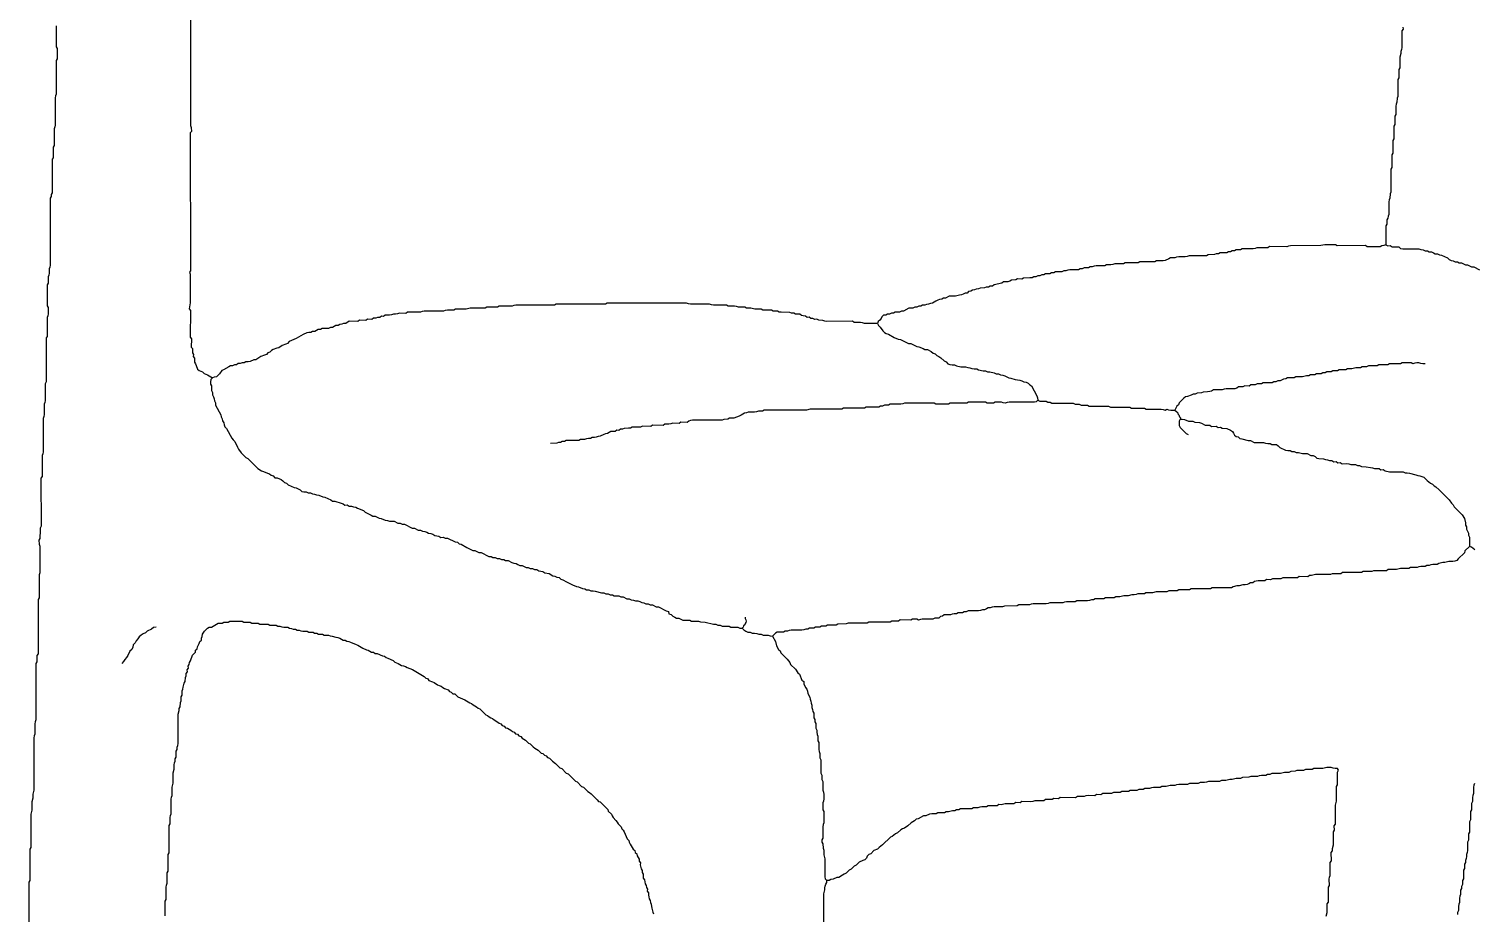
# Model space of a CAD drawing. Header units: metres. Extents: x 428 to 1567, y 158 to 1776.
# Drawn here: x 441 to 1158, y 900 to 1338 of the extents above; entities that cross this region are included whole.
import ezdxf

# ---------------------------------------------------------------- set-up
doc = ezdxf.new("R2010")
doc.units = ezdxf.units.M

msp = doc.modelspace()

# ---------------------------------------------------------------- linework, layer by layer
at = {"layer": 'IA_HED'}
for points in [[(521.47, 1461.3), (521.5, 1289.99), (521.9, 1289.13), (522.03, 1287.13), (521.47, 1286.34), (521.51, 1218.01), (521.16, 1217.31), (521.49, 1216.39), (521.49, 1202.12), (521.01, 1200.28), (520.97, 1199.25), (521.52, 1198.46), (521.47, 1185.18), (522.03, 1184.4), (521.97, 1180.29), (522.5, 1179.49), (522.52, 1177.46), (523.02, 1176.65), (522.97, 1175.61), (523.53, 1174.82), (523.51, 1173.79), (523.64, 1172.83), (523.99, 1171.95), (524.43, 1171.12), (525.08, 1169.35), (525.84, 1168.59), (527.61, 1167.97), (528.28, 1167.11), (530.05, 1166.48), (532.5, 1165)], [(454.97, 1339.41), (454.99, 1329.03), (455.53, 1328.22), (455.51, 1323.02), (454.97, 1322.21), (454.99, 1305.61), (454.69, 1304.7), (454.51, 1303.74), (454.49, 1290.27), (454.33, 1289.31), (454.01, 1288.4), (454.03, 1280.1), (453.47, 1279.3), (453.53, 1274.09), (452.97, 1273.29), (453.03, 1256.67), (452.47, 1255.87), (452.52, 1254.81), (452, 1253.99), (451.99, 1220.83), (451.87, 1219.84), (451.5, 1218.96), (451.5, 1216.89), (451.42, 1215.89), (451, 1215.02), (450.96, 1211.93), (450.49, 1211.09), (450.47, 1200.7), (451.03, 1199.9), (450.99, 1196.78), (450.83, 1195.81), (450.51, 1194.91), (450.52, 1185.57), (449.97, 1184.77), (450, 1162.99), (449.59, 1162.12), (449.5, 1161.12), (449.5, 1153.87), (449.4, 1152.87), (449, 1152), (448.99, 1146.82), (448.86, 1145.84), (448.5, 1144.95), (448.5, 1128.37), (448.4, 1127.37), (448, 1126.5), (448.03, 1116.13), (447.47, 1115.32), (447.5, 1091.47), (447.08, 1090.61), (447, 1089.6), (446.98, 1085.47), (446.48, 1084.64), (446.5, 1082.56), (446.86, 1081.67), (446.99, 1080.69), (446.99, 1069.29), (446.84, 1068.32), (446.51, 1067.42), (446.5, 1056.02), (446.12, 1055.14), (446.01, 1054.15), (446.03, 1028.23), (445.48, 1027.43), (445.49, 1025.34), (445.38, 1024.35), (445, 1023.48), (445, 995.49), (444.59, 994.62), (444.5, 993.62), (444.51, 988.44), (444.06, 987.59), (444, 986.58), (443.99, 960.67), (443.51, 958.8), (443.49, 956.73), (443.01, 954.86), (442.99, 950.72), (442.51, 948.85), (442.53, 932.25), (441.98, 931.44), (442.01, 915.88), (441.53, 915.05), (441.49, 891.22)], [(1122.47, 1338.83), (1122.53, 1337.77), (1121.98, 1336.95), (1121.99, 1328.63), (1121.7, 1327.71), (1121.51, 1326.75), (1121.49, 1325.71), (1121.01, 1323.83), (1121.03, 1318.62), (1120.47, 1317.81), (1120.53, 1313.62), (1119.97, 1312.82), (1120, 1304.48), (1119.58, 1303.61), (1119.49, 1301.57), (1119.15, 1300.67), (1119.01, 1299.69), (1119.01, 1295.52), (1118.47, 1294.7), (1118.51, 1290.53), (1117.97, 1289.71), (1118.01, 1283.45), (1117.56, 1282.59), (1117.43, 1276.4), (1116.99, 1275.55), (1117.03, 1269.29), (1116.49, 1268.47), (1116.5, 1257.02), (1116.11, 1256.14), (1115.99, 1254.11), (1115.68, 1253.2), (1115.51, 1252.23), (1115.5, 1245.99), (1115.09, 1245.12), (1115.03, 1244.1), (1114.47, 1243.29), (1114.53, 1241.19), (1113.97, 1240.38), (1114, 1231)], [(1114, 1231), (1113.05, 1230.51), (1111.98, 1230.49), (1111.12, 1229.98), (1104.69, 1229.97), (1103.85, 1230.53), (1089.93, 1230.49), (1089.06, 1230.96), (1083.73, 1230.99), (1081.79, 1230.51), (1066.83, 1230.49), (1065.82, 1230.34), (1064.89, 1230.01), (1056.33, 1230.02), (1055.48, 1229.49), (1050.13, 1229.49), (1049.19, 1229.18), (1048.2, 1229.01), (1042.84, 1229.02), (1041.99, 1228.5), (1039.84, 1228.52), (1038.99, 1228), (1037.92, 1228.01), (1037.04, 1227.53), (1035.99, 1227.49), (1035.13, 1226.98), (1031.93, 1226.96), (1031.06, 1226.49), (1029.98, 1226.5), (1029.1, 1226.07), (1025.93, 1225.96), (1025.05, 1225.49), (1016.5, 1225.5), (1015.6, 1225.07), (1014.56, 1225), (1011.36, 1224.99), (1010.34, 1224.87), (1009.42, 1224.51), (1007.28, 1224.53), (1006.43, 1223.99), (1004.65, 1223.13), (1003.63, 1223.01), (1000.42, 1223.01), (999.55, 1222.53), (992.07, 1222.52), (991.22, 1221.97), (984.79, 1222.03), (983.94, 1221.48), (979.66, 1221.49), (978.71, 1221.2), (977.72, 1221.01), (975.58, 1221.02), (974.74, 1220.47), (970.45, 1220.5), (969.4, 1220.43), (968.52, 1220), (967.44, 1220.01), (966.57, 1219.54), (964.44, 1219.51), (963.57, 1219.04), (962.51, 1219), (961.62, 1218.59), (960.58, 1218.5), (957.38, 1218.5), (956.35, 1218.38), (955.44, 1218.01), (954.37, 1218.02), (953.51, 1217.5), (950.29, 1217.53), (949.45, 1216.98), (948.36, 1217.01), (947.51, 1216.5), (945.36, 1216.52), (944.51, 1216), (943.44, 1216.01), (942.56, 1215.54), (941.51, 1215.5), (940.61, 1215.08), (939.58, 1215), (938.66, 1214.63), (937.64, 1214.51), (934.45, 1214.47), (933.58, 1213.99), (931.43, 1214.01), (930.56, 1213.53), (928.45, 1213.47), (927.58, 1212.99), (926.66, 1212.63), (925.64, 1212.51), (924.56, 1212.52), (923.72, 1211.96), (919.83, 1211.03), (918.99, 1210.49), (917.93, 1210.45), (917.05, 1209.99), (915.98, 1210), (915.09, 1209.56), (912.98, 1209.5), (912.09, 1209.06), (911.05, 1209), (910.14, 1208.62), (909.1, 1208.53), (908.27, 1207.96), (907.25, 1207.83), (906.53, 1207.01), (905.47, 1206.98), (904.61, 1206.48), (903.68, 1206.15), (902.67, 1206), (900.73, 1205.51), (897.52, 1205.51), (895.82, 1204.47), (894.72, 1204.53), (893.89, 1203.96), (892.85, 1203.88), (891.94, 1203.51), (891.05, 1203.07), (889.37, 1201.96), (888.34, 1201.86), (887.42, 1201.5), (886.39, 1201.42), (885.49, 1201), (884.42, 1201.01), (883.55, 1200.53), (882.49, 1200.5), (881.63, 1199.98), (880.56, 1199.99), (879.65, 1199.62), (878.62, 1199.51), (877.55, 1199.52), (874.97, 1197.99), (873.9, 1198.01), (873.03, 1197.52), (870.89, 1197.51), (870.03, 1197.02), (868.97, 1197), (868.08, 1196.55), (867.04, 1196.5), (866.13, 1196.1), (865.09, 1196.03), (864.28, 1195.32), (863.96, 1194.4), (863.16, 1193.66), (862.48, 1192.87), (862, 1192)], [(1114, 1231), (1115.03, 1230.5), (1116.18, 1230.52), (1117.09, 1229.97), (1120.53, 1229.99), (1121.31, 1229.11), (1122.41, 1229), (1130.41, 1228.99), (1131.39, 1228.58), (1132.5, 1228.5), (1133.45, 1228.03), (1134.58, 1228.01), (1135.51, 1227.49), (1136.62, 1227.41), (1137.6, 1227.02), (1138.53, 1226.49), (1139.63, 1226.39), (1140.61, 1226), (1141.68, 1225.83), (1144.56, 1224.49), (1145.32, 1223.58), (1146.31, 1223.19), (1147.39, 1223.04), (1148.3, 1222.47), (1149.45, 1222.5), (1150.42, 1222.06), (1151.53, 1221.98), (1153.43, 1221.05), (1154.54, 1220.98), (1156.44, 1220.04), (1157.55, 1219.97), (1160.4, 1218.56)], [(862, 1192), (855.63, 1192.01), (854.7, 1192.32), (853.71, 1192.49), (850.53, 1192.49), (849.68, 1193.02), (836.94, 1193), (835.9, 1193.07), (835.02, 1193.5), (832.92, 1193.55), (832.04, 1194.01), (830.98, 1194), (830.1, 1194.43), (829.06, 1194.48), (828.22, 1195.02), (827.14, 1194.97), (826.31, 1195.54), (825.31, 1195.68), (824.37, 1195.98), (823.52, 1196.49), (821.42, 1196.55), (820.55, 1197.01), (819.48, 1197), (818.6, 1197.43), (814.39, 1197.5), (813.37, 1197.6), (812.47, 1198), (810.34, 1197.98), (809.49, 1198.5), (805.23, 1198.47), (804.4, 1199.03), (801.21, 1199.01), (799.28, 1199.49), (797.15, 1199.47), (796.32, 1200.03), (793.13, 1200.01), (792.2, 1200.32), (791.21, 1200.49), (788.02, 1200.49), (787.18, 1201.02), (780.8, 1201.01), (779.81, 1201.17), (778.88, 1201.49), (769.33, 1201.51), (768.33, 1201.65), (767.41, 1201.99), (728.12, 1202.03), (727.3, 1201.47), (702.86, 1201.52), (702.01, 1201), (682.9, 1201), (681.88, 1200.91), (680.99, 1200.5), (674.6, 1200.53), (673.78, 1199.97), (668.45, 1200.01), (667.58, 1199.55), (660.17, 1199.49), (658.25, 1199.01), (652.94, 1199.01), (652.07, 1198.55), (648.91, 1198.5), (647.88, 1198.41), (646.99, 1198), (637.44, 1198), (636.4, 1197.93), (635.52, 1197.5), (629.14, 1197.53), (628.31, 1196.97), (625.11, 1196.99), (624.19, 1196.67), (623.19, 1196.51), (622.14, 1196.49), (621.2, 1196.19), (620.21, 1196.01), (618.08, 1196.03), (617.25, 1195.47), (616.17, 1195.53), (615.34, 1194.96), (614.33, 1194.84), (613.4, 1194.51), (612.34, 1194.52), (611.49, 1194), (609.36, 1194.02), (608.51, 1193.51), (605.32, 1193.52), (604.48, 1192.99), (600.21, 1193.03), (598.52, 1192.01), (597.46, 1192), (596.58, 1191.56), (595.53, 1191.52), (594.7, 1190.98), (593.61, 1191.03), (591.93, 1189.97), (590.89, 1189.92), (590, 1189.5), (587.88, 1189.5), (586.86, 1189.39), (585.96, 1189), (584.92, 1188.95), (584.04, 1188.51), (583.2, 1187.98), (582.12, 1188.03), (581.29, 1187.47), (580.22, 1187.49), (579.26, 1187.24), (577.45, 1186.48), (574.02, 1184.51), (570.41, 1182.97), (569.71, 1182.1), (568.78, 1181.78), (566.98, 1180.99), (565.29, 1179.96), (564.3, 1179.79), (562.5, 1179), (561.65, 1178.5), (560.87, 1177.8), (559.94, 1177.48), (559.24, 1176.63), (558.3, 1176.32), (556.52, 1175.51), (553.96, 1173.98), (552.92, 1173.94), (551.14, 1173.11), (550.12, 1173.01), (549.06, 1173.02), (548.22, 1172.47), (547.15, 1172.49), (546.21, 1172.2), (545.21, 1172.04), (544.39, 1171.47), (543.31, 1171.52), (542.47, 1170.99), (541.42, 1170.94), (540.54, 1170.51), (537.98, 1168.99), (537.09, 1168.61), (535.93, 1166.95), (534.42, 1165.48), (533.39, 1165.43), (532.5, 1165)], [(862, 1192), (862.49, 1191.02), (863.31, 1190.18), (864.65, 1188.37), (865.48, 1187.53), (866.44, 1186.99), (867.45, 1186.58), (870.33, 1184.97), (872.35, 1184.14), (873.48, 1184.01), (876.39, 1182.48), (877.41, 1182.07), (878.55, 1181.97), (881.49, 1180.5), (882.63, 1180.39), (884.63, 1179.53), (885.59, 1178.98), (886.79, 1179.03), (888.73, 1177.99), (889.63, 1177.3), (890.66, 1176.93), (891.46, 1176.01), (892.46, 1175.57), (893.41, 1175.01), (895.09, 1173.37), (896.11, 1172.96), (896.9, 1172.03), (897.9, 1171.58), (899.05, 1171.5), (900.25, 1171.53), (901.19, 1170.96), (903.37, 1170.5), (905.73, 1170.49), (906.79, 1170.2), (907.89, 1170), (908.9, 1169.57), (910.05, 1169.5), (911.24, 1169.53), (912.19, 1168.96), (914.37, 1168.51), (915.54, 1168.48), (916.53, 1168), (917.7, 1167.99), (919.88, 1167.54), (920.83, 1166.98), (922.02, 1166.99), (923, 1166.5), (924.14, 1166.39), (925.17, 1166.03), (927.1, 1164.97), (928.21, 1164.8), (930.31, 1164.17), (931.43, 1164), (932.59, 1163.94), (933.59, 1163.52), (934.55, 1162.98), (935.67, 1162.83), (936.68, 1162.4), (937.49, 1161.51), (938.46, 1161), (941.03, 1156.17), (941.35, 1155.12), (941.5, 1154)], [(1133.5, 1172), (1132.41, 1172), (1131.36, 1172.11), (1130.44, 1172.49), (1129.35, 1172.49), (1128.32, 1172.34), (1127.36, 1171.99), (1126.49, 1172.5), (1122.12, 1172.53), (1121.26, 1171.97), (1116.89, 1172), (1115.85, 1171.88), (1114.92, 1171.51), (1110.55, 1171.52), (1109.69, 1170.98), (1106.41, 1171), (1105.36, 1170.89), (1104.43, 1170.51), (1102.24, 1170.53), (1101.38, 1169.97), (1099.19, 1169.99), (1097.21, 1169.51), (1095.03, 1169.51), (1094.16, 1168.98), (1090.88, 1169.01), (1090, 1168.5), (1087.81, 1168.52), (1086.95, 1167.98), (1084.75, 1168.03), (1083.89, 1167.47), (1082.78, 1167.53), (1081.92, 1166.97), (1079.71, 1167.03), (1078.86, 1166.47), (1076.65, 1166.53), (1075.79, 1165.97), (1074.7, 1165.99), (1072.71, 1165.51), (1069.45, 1165.51), (1068.55, 1165.03), (1065.29, 1165.03), (1064.42, 1164.47), (1063.37, 1164.39), (1061.56, 1163.49), (1060.47, 1163.5), (1059.57, 1163.04), (1058.5, 1163), (1057.62, 1162.49), (1053.24, 1162.53), (1052.38, 1161.97), (1050.18, 1162.03), (1049.32, 1161.47), (1047.12, 1161.53), (1046.26, 1160.97), (1044.06, 1161.02), (1043.19, 1160.48), (1041, 1160.5), (1040.13, 1159.98), (1039.18, 1159.65), (1038.15, 1159.51), (1034.88, 1159.5), (1033.84, 1159.37), (1032.9, 1159.01), (1028.54, 1159.01), (1027.68, 1158.47), (1026.7, 1158.18), (1025.69, 1158.01), (1023.51, 1158), (1022.6, 1157.57), (1020.46, 1157.48), (1019.57, 1156.99), (1018.48, 1156.99), (1017.6, 1156.48), (1015.73, 1155.74), (1014.72, 1155.53), (1013.9, 1154.89), (1011.54, 1152.6), (1011.21, 1151.65), (1010.38, 1150.9), (1010.01, 1149.97), (1009.5, 1149)], [(532.5, 1165), (531.63, 1164.21), (531.5, 1163.11), (531.49, 1161.95), (532, 1161.01), (531.97, 1158.69), (532.53, 1157.77), (532.47, 1156.6), (533.03, 1155.68), (533.37, 1154.66), (533.5, 1153.57), (533.93, 1152.59), (534.02, 1151.47), (536.54, 1146.76), (536.82, 1145.72), (537.24, 1144.74), (537.46, 1143.68), (538.04, 1142.77), (538.3, 1141.72), (538.67, 1140.72), (539.5, 1139.92), (542, 1135.19), (542.69, 1134.32), (543.5, 1133.51), (544.9, 1130.63), (545.29, 1129.63), (546.63, 1127.89), (549.08, 1125.49), (550.02, 1124.97), (554.92, 1120.1), (556.75, 1118.96), (557.79, 1118.67), (559.73, 1117.8), (560.77, 1117.53), (561.62, 1116.81), (562.63, 1116.45), (563.4, 1115.54), (564.53, 1115.48), (566.46, 1114.57), (567.38, 1114.01), (568.2, 1113.21), (569.22, 1112.88), (570, 1112), (572.88, 1110.6), (573.99, 1110.5), (575.88, 1109.5), (576.71, 1108.71), (577.78, 1108.51), (578.94, 1108.52), (579.87, 1107.99), (581.02, 1107.99), (581.97, 1107.5), (583.1, 1107.44), (584.07, 1107), (585.16, 1106.86), (587.11, 1106), (588.19, 1105.82), (591.11, 1104.52), (592.04, 1103.98), (593.15, 1103.88), (594.14, 1103.5), (595.21, 1103.29), (596.18, 1102.86), (597.2, 1102.53), (598.12, 1101.97), (599.3, 1102.03), (600.22, 1101.47), (601.38, 1101.49), (602.37, 1101.1), (603.48, 1101.01), (604.42, 1100.48), (607.36, 1099.23), (608.21, 1098.51), (610.06, 1097.41), (611.05, 1097.01), (611.99, 1096.5), (613.15, 1096.52), (615.03, 1095.49), (616.13, 1095.38), (618.08, 1094.5), (619.17, 1094.36), (620.18, 1094.01), (622.48, 1094), (624.4, 1093.08), (625.52, 1092.99), (626.46, 1092.5), (627.63, 1092.52), (631.42, 1090.56), (632.54, 1090.48), (634.45, 1089.53), (635.6, 1089.51), (636.53, 1088.98), (637.64, 1088.88), (638.65, 1088.53), (639.57, 1087.97), (640.67, 1087.85), (641.7, 1087.53), (642.61, 1086.97), (643.7, 1086.81), (644.74, 1086.54), (645.66, 1085.97), (646.82, 1085.99), (647.83, 1085.65), (648.92, 1085.5), (652.79, 1083.72), (653.87, 1083.53), (654.69, 1082.74), (655.76, 1082.54), (658.55, 1080.92), (661.44, 1079.54), (662.57, 1079.51), (664.47, 1078.52), (665.59, 1078.43), (669.42, 1076.56), (670.55, 1076.5), (671.49, 1076), (672.61, 1075.92), (673.59, 1075.51), (674.76, 1075.53), (675.68, 1074.97), (676.85, 1075.03), (677.78, 1074.47), (678.95, 1074.52), (680.82, 1073.47), (681.83, 1073.14), (682.94, 1073.02), (683.86, 1072.48), (684.86, 1072.11), (685.98, 1072.01), (686.91, 1071.48), (687.89, 1071.07), (689.01, 1071), (689.97, 1070.52), (691.12, 1070.51), (692.05, 1069.98), (693.22, 1070.02), (694.14, 1069.46), (696.27, 1069.04), (697.18, 1068.46), (699.31, 1068.04), (701.17, 1066.96), (702.23, 1066.75), (703.21, 1066.32), (704.24, 1066.03), (705.11, 1065.33), (706.1, 1064.94), (708.01, 1064), (710.83, 1062.47), (712.81, 1061.68), (713.89, 1061.5), (715.84, 1060.65), (716.94, 1060.52), (717.87, 1059.99), (719.03, 1059.99), (719.98, 1059.5), (721.13, 1059.5), (722.2, 1059.31), (725.33, 1058.51), (726.48, 1058.5), (727.44, 1058.04), (728.56, 1057.96), (729.52, 1057.5), (730.68, 1057.52), (731.61, 1056.97), (733.93, 1057.02), (734.86, 1056.49), (736.02, 1056.49), (737.91, 1055.49), (739.05, 1055.47), (740.01, 1055), (741.12, 1054.91), (742.11, 1054.51), (743.26, 1054.49), (744.28, 1054.19), (745.26, 1053.76), (746.32, 1053.54), (747.24, 1052.97), (748.41, 1053.03), (749.34, 1052.48), (750.5, 1052.5), (752.42, 1051.56), (753.53, 1051.48), (757.37, 1049.6), (758.41, 1049.22), (758.73, 1048.13), (759.78, 1047.79), (760.57, 1046.91), (761.56, 1046.51), (762.5, 1046), (763.61, 1045.91), (764.6, 1045.52), (765.53, 1044.99), (769, 1045), (769.94, 1044.49), (773.4, 1044.49), (774.38, 1044.09), (776.65, 1043.99), (780.85, 1043.01), (782, 1043), (782.94, 1042.49), (784.1, 1042.51), (785.04, 1041.99), (788.5, 1042), (789.46, 1041.53), (792.91, 1041.53), (793.84, 1040.98), (795, 1041)], [(941.5, 1154), (940.79, 1153.2), (939.82, 1153.01), (927.3, 1152.99), (926.32, 1152.84), (925.41, 1152.51), (924.4, 1152.57), (923.53, 1153), (920.42, 1152.95), (919.57, 1152.49), (916.44, 1152.53), (915.6, 1153.01), (907.23, 1153.03), (906.41, 1152.47), (898.04, 1152.52), (897.22, 1151.97), (890.96, 1152.02), (890.12, 1152.51), (875.49, 1152.5), (874.62, 1152.09), (873.61, 1152), (868.38, 1152.01), (867.54, 1151.52), (865.47, 1151.48), (864.63, 1150.99), (863.57, 1151.02), (862.76, 1150.47), (856.48, 1150.49), (855.65, 1149.98), (845.19, 1150.03), (844.38, 1149.47), (828.71, 1149.49), (826.82, 1149.01), (805.93, 1149.01), (805.08, 1148.55), (803.01, 1148.5), (802.13, 1148.1), (801.13, 1148), (798, 1148), (797.12, 1147.6), (796.1, 1147.54), (794.45, 1146.49), (793.59, 1146.05), (790.88, 1145.01), (788.79, 1145.03), (787.97, 1144.49), (785.9, 1144.43), (785.04, 1144), (770.42, 1144), (769.4, 1143.93), (768.53, 1143.51), (767.71, 1142.97), (764.56, 1143.02), (763.74, 1142.47), (760.6, 1142.49), (759.69, 1142.17), (758.71, 1142.01), (756.62, 1142.03), (755.8, 1141.47), (750.56, 1141.52), (749.74, 1140.97), (745.56, 1141), (744.66, 1140.64), (743.67, 1140.51), (740.54, 1140.5), (739.65, 1140.13), (738.66, 1140.01), (736.57, 1139.99), (735.67, 1139.65), (734.67, 1139.54), (733.87, 1138.97), (732.8, 1139.02), (731.98, 1138.49), (729.91, 1138.43), (729.04, 1138.01), (728.23, 1137.46), (727.27, 1137.25), (726.36, 1136.91), (724.62, 1136.09), (723.61, 1136), (722.7, 1135.68), (721.73, 1135.51), (720.67, 1135.53), (719.86, 1134.97), (718.81, 1134.99), (717.82, 1134.85), (716.92, 1134.51), (714.83, 1134.52), (714, 1134), (707.72, 1134.03), (706.91, 1133.47), (705.84, 1133.52), (705.01, 1133.01), (703.97, 1133), (703.1, 1132.57), (700, 1132.5)], [(941.5, 1154), (942.45, 1153.5), (944.58, 1153.5), (945.61, 1153.42), (946.51, 1153), (947.58, 1153.01), (948.45, 1152.53), (959.08, 1152.45), (959.96, 1152), (962.1, 1152.01), (962.96, 1151.52), (966.16, 1151.52), (967.01, 1151), (975.54, 1151), (976.59, 1150.94), (977.47, 1150.5), (987.07, 1150.51), (987.94, 1150.03), (994.34, 1150.03), (995.18, 1149.47), (1002.65, 1149.49), (1003.67, 1149.36), (1004.59, 1149), (1005.45, 1149.47), (1006.35, 1149.11), (1007.37, 1149), (1009.5, 1149)], [(1009.5, 1149), (1010.35, 1148.12), (1010.87, 1147.72), (1010.98, 1147.15), (1011.34, 1146.69), (1011.5, 1146.14), (1011.79, 1145.64), (1012.28, 1145.23), (1012, 1144.5)], [(1012, 1144.5), (1011.5, 1143.53), (1011.5, 1142.45), (1011.58, 1141.39), (1012, 1140.48), (1015.08, 1137.4), (1016, 1137)], [(1012, 1144.5), (1013.14, 1144.49), (1014.2, 1144.3), (1016.15, 1143.51), (1018.43, 1143.52), (1019.35, 1142.98), (1021.61, 1142.93), (1022.57, 1142.51), (1024.43, 1141.49), (1026.72, 1141.53), (1027.63, 1140.97), (1029.93, 1141.02), (1030.85, 1140.48), (1032, 1140.5), (1032.94, 1140.03), (1035.15, 1139.86), (1037.08, 1139.01), (1038, 1138.49), (1038.44, 1137.54), (1038.99, 1136.63), (1039.8, 1135.98), (1040.83, 1135.73), (1041.66, 1134.97), (1042.72, 1134.78), (1045.82, 1134.01), (1046.96, 1134.02), (1048.81, 1132.97), (1053.38, 1132.99), (1054.36, 1132.61), (1055.45, 1132.5), (1056.6, 1132.51), (1057.52, 1131.99), (1059.81, 1132.03), (1060.67, 1131.33), (1061.47, 1130.51), (1064.33, 1129.16), (1065.4, 1129), (1066.54, 1129), (1067.48, 1128.51), (1068.62, 1128.51), (1069.54, 1127.99), (1070.68, 1127.99), (1072.76, 1127.51), (1075.03, 1127.48), (1076.92, 1126.55), (1078.04, 1126.5), (1078.98, 1126.02), (1079.77, 1125.17), (1080.84, 1125), (1083.09, 1124.94), (1084.05, 1124.5), (1085.14, 1124.39), (1086.13, 1124.01), (1087.28, 1124.03), (1088.18, 1123.47), (1089.35, 1123.53), (1090.26, 1122.97), (1091.42, 1123.02), (1092.33, 1122.48), (1094.62, 1122.5), (1095.69, 1122.33), (1096.69, 1122.01), (1098.97, 1122), (1099.92, 1121.55), (1101.04, 1121.5), (1101.98, 1121.01), (1104.25, 1120.99), (1106.33, 1120.51), (1107.47, 1120.5), (1108.42, 1120.05), (1110.69, 1120.02), (1111.6, 1119.47), (1112.76, 1119.53), (1113.67, 1118.96), (1115.76, 1118.51), (1122.6, 1118.51), (1123.52, 1117.99), (1124.66, 1117.99), (1125.72, 1117.79), (1128.81, 1117), (1129.81, 1116.67), (1130.88, 1116.5), (1132.84, 1115.72), (1134.44, 1114.07), (1135.34, 1113.51), (1136.17, 1112.75), (1137.17, 1112.41), (1137.95, 1111.55), (1138.87, 1111.01), (1140.52, 1109.48), (1145.34, 1104.64), (1146.62, 1102.89), (1147.46, 1102.1), (1147.83, 1101.12), (1151.88, 1097.1), (1153.04, 1095.3), (1153.49, 1093.2), (1153.48, 1092.06), (1154.02, 1091.14), (1154, 1090), (1154.51, 1089.07), (1154.93, 1088.1), (1155, 1086.99), (1155.51, 1086.06), (1155.5, 1081.5)], [(1155.5, 1081.5), (1153.2, 1079.28), (1152.92, 1078.34), (1149.87, 1075.38), (1149.15, 1074.57), (1148.23, 1074.24), (1147.27, 1074.01), (1145.16, 1073.99), (1143.25, 1073.51), (1142.2, 1073.49), (1140.27, 1073.04), (1139.45, 1072.48), (1137.33, 1072.49), (1136.33, 1072.35), (1135.42, 1072.01), (1134.35, 1072.02), (1133.51, 1071.5), (1131.4, 1071.5), (1130.38, 1071.41), (1129.49, 1071), (1126.31, 1071.02), (1125.47, 1070.49), (1121.25, 1070.49), (1119.33, 1070.01), (1115.1, 1070.03), (1114.27, 1069.47), (1107.93, 1069.46), (1107.07, 1068.99), (1102.83, 1069.02), (1101.99, 1068.5), (1092.48, 1068.49), (1091.63, 1067.98), (1087.42, 1067.95), (1086.55, 1067.49), (1079.16, 1067.49), (1077.24, 1067.01), (1076.17, 1067.03), (1075.35, 1066.47), (1071.1, 1066.53), (1070.27, 1065.97), (1063.92, 1066), (1062.89, 1065.92), (1062.01, 1065.5), (1058.84, 1065.49), (1057.84, 1065.37), (1056.93, 1065.01), (1054.81, 1065.02), (1053.98, 1064.49), (1050.8, 1064.49), (1049.81, 1064.34), (1048.88, 1064.02), (1048.04, 1063.52), (1046.99, 1063.49), (1046.15, 1062.97), (1045.21, 1062.69), (1044.23, 1062.51), (1043.18, 1062.49), (1041.26, 1062.01), (1040.21, 1061.99), (1038.29, 1061.54), (1037.46, 1060.98), (1027.95, 1060.97), (1027.1, 1060.49), (1017.57, 1060.52), (1016.74, 1059.97), (1011.44, 1060.01), (1010.57, 1059.55), (1006.4, 1059.43), (1005.52, 1059), (1000.24, 1058.99), (998.32, 1058.51), (995.14, 1058.53), (994.32, 1057.97), (991.14, 1057.99), (990.21, 1057.69), (989.22, 1057.51), (988.17, 1057.49), (986.26, 1057.01), (984.15, 1056.99), (982.24, 1056.51), (980.12, 1056.53), (979.29, 1055.97), (975.04, 1056.02), (974.21, 1055.47), (969.98, 1055.49), (969.13, 1054.98), (968.07, 1054.99), (967.16, 1054.64), (966.16, 1054.51), (960.87, 1054.52), (960.02, 1054.01), (955.8, 1053.99), (954.81, 1053.83), (953.89, 1053.51), (947.55, 1053.5), (946.65, 1053.12), (945.64, 1053.01), (939.3, 1052.99), (938.31, 1052.83), (937.39, 1052.51), (932.1, 1052.53), (931.27, 1051.97), (924.94, 1051.96), (924.07, 1051.49), (919.84, 1051.49), (918.84, 1051.37), (917.93, 1051.01), (916.87, 1051.02), (916.02, 1050.51), (915.13, 1050.11), (914.12, 1050), (913.2, 1049.68), (912.21, 1049.51), (906.93, 1049.51), (906.06, 1049.04), (905.02, 1049), (904.13, 1048.6), (902.06, 1048.5), (901.16, 1048.13), (900.15, 1048), (899.1, 1047.99), (898.18, 1047.66), (897.19, 1047.51), (895.07, 1047.52), (894.24, 1046.96), (893.24, 1046.82), (892.52, 1046.01), (890.43, 1045.96), (889.57, 1045.49), (884.28, 1045.49), (883.3, 1045.31), (882.36, 1044.99), (881.52, 1045.49), (879.43, 1045.45), (878.56, 1044.99), (873.26, 1045.03), (872.43, 1044.48), (869.24, 1044.53), (868.41, 1043.97), (857.82, 1044.02), (856.99, 1043.49), (847.47, 1043.5), (846.59, 1043.06), (842.42, 1042.94), (841.55, 1042.49), (838.37, 1042.5), (837.36, 1042.39), (836.46, 1042), (834.39, 1041.92), (833.5, 1041.5), (831.41, 1041.44), (830.54, 1041), (828.44, 1040.96), (827.58, 1040.49), (826.52, 1040.5), (825.63, 1040.1), (824.61, 1040), (819.33, 1039.99), (818.33, 1039.85), (817.42, 1039.51), (816.36, 1039.52), (815.51, 1039.01), (812.34, 1039.02), (811.5, 1038.49), (810, 1037)], [(1158.08, 1079.87), (1156.46, 1081.06), (1155.5, 1081.5)], [(796.5, 1046.5), (796.46, 1045.76), (796.84, 1045.19), (797, 1044.53), (796.88, 1043.86), (796.49, 1043.29), (796.25, 1042.66), (795.61, 1042.2), (795.5, 1041.52), (795, 1041)], [(504.5, 1041.5), (503.27, 1041.35), (502.33, 1040.5), (500.17, 1039.5), (499.24, 1038.63), (498.13, 1038.2), (497.12, 1037.51), (496.2, 1036.66), (495.51, 1035.66), (494.63, 1034.74), (494.18, 1033.63), (493.19, 1032.75), (493.02, 1031.54), (492.49, 1030.46), (491.52, 1029.58), (490.48, 1027.42), (489.88, 1026.39), (488.99, 1025.46), (488.4, 1024.42), (487.5, 1023.5)], [(508.96, 898.43), (508.98, 905.68), (509.5, 906.5), (509.51, 912.72), (509.67, 913.69), (509.99, 914.59), (509.97, 919.78), (510.53, 920.59), (510.47, 928.9), (511.03, 929.71), (510.97, 943.2), (511.51, 944.02), (511.5, 947.13), (511.6, 948.13), (512, 949), (512.01, 956.25), (512.19, 957.21), (512.49, 958.12), (512.51, 962.26), (512.99, 964.13), (513.01, 969.31), (513.49, 971.18), (513.51, 973.25), (513.69, 974.21), (513.99, 975.12), (513.98, 976.16), (514.49, 976.99), (514.49, 980.1), (514.96, 980.94), (515, 981.96), (515.37, 982.84), (515.49, 983.83), (515.51, 998.33), (515.99, 1000.21), (515.97, 1001.25), (516.52, 1002.06), (516.58, 1004.11), (517, 1004.97), (517.02, 1007.03), (517.52, 1007.86), (517.5, 1009.94), (517.86, 1010.83), (518, 1011.81), (518.47, 1013.69), (519, 1014.51), (519.04, 1016.56), (519.51, 1017.4), (519.48, 1018.45), (520.03, 1019.26), (519.97, 1020.32), (520.53, 1021.13), (520.48, 1022.18), (521, 1023), (521.02, 1024.03), (521.53, 1024.86), (522.52, 1027.56), (524.01, 1029.02), (524.02, 1030.05), (524.84, 1030.74), (525.12, 1031.66), (525.94, 1033.4), (526.22, 1034.32), (527.01, 1035.03), (526.99, 1036.07), (527.44, 1036.92), (527.48, 1037.94), (528.58, 1039.56), (530.04, 1041.01), (530.9, 1041.43), (531.92, 1041.47), (533.56, 1042.52), (534.44, 1042.9), (535.22, 1043.52), (537.31, 1043.47), (538.12, 1044.03), (540.21, 1043.97), (541.03, 1044.51), (547.26, 1044.53), (548.07, 1043.98), (551.2, 1044.03), (552.02, 1043.49), (555.1, 1043.43), (555.96, 1042.99), (560.08, 1042.95), (560.93, 1042.49), (564.03, 1042.48), (564.86, 1041.98), (565.91, 1041.99), (566.81, 1041.67), (567.78, 1041.51), (569.86, 1041.53), (570.66, 1040.96), (571.66, 1040.86), (572.54, 1040.5), (573.56, 1040.46), (574.4, 1039.99), (575.44, 1039.99), (576.33, 1039.64), (577.31, 1039.51), (579.4, 1039.53), (580.2, 1038.97), (582.3, 1039.03), (583.1, 1038.47), (584.16, 1038.52), (584.98, 1038.01), (587.04, 1037.97), (587.88, 1037.48), (589.95, 1037.5), (590.84, 1037.13), (591.82, 1037), (593.69, 1036.5), (594.66, 1036.35), (595.55, 1035.98), (597.2, 1034.97), (598.26, 1035.03), (599.07, 1034.47), (600.09, 1034.44), (600.94, 1033.99), (603.61, 1032.93), (604.47, 1032.51), (606.96, 1031.02), (608.74, 1030.29), (609.67, 1030.03), (610.48, 1029.51), (611.36, 1029.12), (612.36, 1029.04), (613.16, 1028.46), (614.16, 1028.37), (616.79, 1027.22), (617.76, 1027.04), (618.56, 1026.49), (619.42, 1026.05), (622.08, 1024.98), (622.77, 1024.12), (624.57, 1023.47), (625.41, 1023.01), (626.22, 1022.46), (627.19, 1022.3), (628.09, 1021.96), (628.93, 1021.49), (631.6, 1020.44), (632.46, 1020.01), (634.11, 1018.98), (634.97, 1018.55), (636.6, 1017.48), (637.46, 1017.05), (638.17, 1016.27), (639.08, 1015.97), (639.77, 1015.12), (641.57, 1014.46), (642.42, 1014.01), (644.04, 1012.93), (644.89, 1012.49), (645.83, 1012.24), (646.56, 1011.5), (647.41, 1011.05), (649.21, 1010.4), (649.89, 1009.54), (650.82, 1009.27), (651.53, 1008.49), (652.56, 1008.47), (654.02, 1007), (657.54, 1005.48), (660.03, 1003.99), (660.92, 1003.63), (661.69, 1003), (663.36, 1002.01), (664.11, 1001.33), (665.01, 1001), (667.93, 998.03), (668.84, 997.74), (669.57, 997), (670.42, 996.55), (671.34, 996.25), (672.06, 995.49), (672.93, 995.1), (674.53, 993.95), (675.38, 993.51), (676.13, 992.8), (677.03, 992.49), (677.73, 991.66), (678.65, 991.38), (679.52, 990.99), (680.36, 990.5), (681.11, 989.82), (682.01, 989.5), (682.71, 988.69), (683.65, 988.44), (684.33, 987.58), (685.26, 987.32), (685.97, 986.54), (687.57, 985.41), (689.06, 983.99), (689.93, 983.59), (691.4, 982.12), (692.17, 981.49), (693.84, 980.51), (694.61, 979.88), (695.33, 979.1), (696.26, 978.84), (696.95, 978.01), (697.85, 977.69), (698.57, 976.91), (699.44, 976.51), (700.92, 975.1), (702.53, 973.96), (704.71, 971.72), (705.63, 971.44), (707.78, 969.13), (708.71, 968.87), (712.33, 965.09), (713.25, 964.83), (715.41, 962.53), (716.33, 962.24), (718.51, 959.99), (719.34, 959.51), (720.11, 958.87), (723.05, 955.95), (723.76, 955.16), (724.69, 954.9), (725.39, 954.1), (728.39, 951.2), (728.65, 950.27), (730.22, 948.85), (730.53, 947.94), (730.99, 947.09), (732.38, 945.6), (733.01, 944.82), (733.51, 943.99), (734.99, 942.53), (735.3, 941.62), (736, 940.88), (736.48, 940.04), (738, 936.52), (738.79, 935.81), (739.07, 934.89), (739.49, 934.03), (740.52, 932.38), (740.96, 931.53), (741.74, 930.82), (742.03, 929.9), (742.87, 929.21), (742.96, 928.21), (743.51, 927.4), (743.96, 926.55), (743.99, 925.53), (744.53, 924.72), (744.51, 923.67), (744.96, 921.79), (745.51, 920.98), (745.49, 919.93), (745.94, 919.08), (745.99, 917.03), (746.54, 916.22), (746.97, 914.33), (747.5, 913.51), (747.51, 912.48), (748.02, 911.65), (747.97, 910.6), (748.53, 909.79), (748.51, 908.75), (748.7, 907.79), (748.98, 906.86), (749.48, 906.04), (749.5, 905.01), (749.89, 904.14), (750, 903.14), (750.28, 902.22), (750.67, 900.31), (751, 899.41)], [(795, 1041), (795.85, 1040.18), (796.76, 1039.51), (797.73, 1038.97), (798.94, 1039.02), (799.91, 1038.49), (801.1, 1038.5), (802.21, 1038.3), (803.28, 1038.01), (804.46, 1038), (805.46, 1037.52), (807.82, 1037.49), (808.86, 1037.12), (810, 1037)], [(810, 1037), (811.54, 1034.3), (811.96, 1032.25), (813.03, 1030.47), (813.87, 1029.71), (814.19, 1028.73), (817.38, 1025.6), (818.65, 1023.91), (819.02, 1022.95), (821.39, 1020.59), (822.63, 1018.88), (823.46, 1018.11), (824.63, 1015.26), (825.5, 1014.51), (825.55, 1013.42), (826.42, 1011.56), (827.03, 1010.7), (827.31, 1009.7), (827.46, 1008.65), (828.54, 1006.87), (828.67, 1005.82), (829, 1004.84), (829.18, 1003.8), (829.49, 1002.82), (829.51, 1001.72), (829.78, 1000.72), (829.96, 999.68), (830.53, 998.81), (830.48, 996.56), (831.02, 995.67), (830.98, 994.54), (831.52, 993.66), (831.49, 991.42), (831.99, 990.52), (832.01, 989.41), (832.13, 988.35), (832.49, 987.39), (832.47, 985.15), (833.03, 984.27), (833, 980.93), (833.11, 979.86), (833.49, 978.91), (833.47, 976.67), (834.03, 975.79), (833.97, 969.1), (834.53, 968.22), (834.5, 965.98), (834.96, 965.06), (835.01, 960.63), (835.36, 959.67), (835.5, 958.61), (835.5, 956.39), (835.36, 955.33), (835.01, 954.37), (835, 951.04), (835.43, 950.1), (835.5, 949.02), (835.49, 944.57), (835.1, 943.63), (835, 942.55), (835, 937), (834.49, 936.1), (834.5, 934.98), (834.96, 934.06), (835.08, 931.89), (835.5, 930.94), (835.51, 928.72), (835.99, 926.7), (836, 917.81), (836.15, 916.76), (837, 916)], [(1090, 971.5), (1088.9, 971.51), (1087.85, 971.62), (1086.91, 971.99), (1084.72, 971.99), (1082.72, 971.51), (1078.33, 971.52), (1077.45, 970.98), (1074.14, 971.03), (1073.27, 970.47), (1069.96, 970.5), (1069.06, 970.04), (1066.91, 969.94), (1065.99, 969.5), (1063.8, 969.49), (1061.8, 969.01), (1057.43, 968.96), (1056.52, 968.5), (1055.42, 968.51), (1054.53, 968.01), (1052.34, 967.99), (1051.31, 967.83), (1050.34, 967.51), (1047.05, 967.5), (1046.12, 967.09), (1042.9, 966.93), (1041.98, 966.5), (1039.78, 966.49), (1037.79, 966.01), (1036.7, 965.99), (1034.7, 965.51), (1032.51, 965.5), (1031.62, 964.98), (1026.13, 964.99), (1025.17, 964.65), (1024.14, 964.5), (1021.94, 964.51), (1021.04, 964.02), (1016.65, 964.03), (1015.78, 963.47), (1011.38, 963.5), (1010.34, 963.36), (1009.39, 963.01), (1007.2, 962.99), (1005.2, 962.51), (1003.01, 962.5), (1002.12, 961.98), (998.83, 961.99), (997.8, 961.82), (996.83, 961.51), (994.63, 961.53), (993.76, 960.97), (991.55, 961), (990.62, 960.59), (989.56, 960.5), (987.36, 960.52), (986.48, 959.99), (983.17, 960.03), (982.3, 959.47), (979, 959.5), (978.08, 959.05), (973.7, 959.03), (972.84, 958.47), (970.61, 958.53), (969.75, 957.97), (966.44, 958), (965.38, 957.91), (964.45, 957.5), (961.15, 957.53), (960.28, 956.97), (952.57, 957.02), (951.7, 956.47), (949.5, 956.5), (948.58, 956.05), (945.3, 956.02), (944.43, 955.48), (940.03, 955.5), (939.11, 955.08), (938.04, 955), (933.63, 955.03), (932.77, 954.47), (930.55, 954.52), (929.68, 953.98), (925.28, 953.99), (923.28, 953.51), (922.18, 953.53), (921.31, 952.97), (916.9, 953.01), (916.01, 952.51), (913.82, 952.49), (912.8, 952.32), (911.83, 952.01), (909.62, 952.03), (908.76, 951.47), (903.24, 951.53), (902.38, 950.97), (901.25, 951.03), (900.39, 950.47), (899.28, 950.49), (897.28, 950.01), (896.18, 950.03), (895.31, 949.47), (892.01, 949.5), (891.09, 949.06), (888.92, 949), (887.87, 948.89), (886.04, 948), (884.95, 947.97), (882.28, 946.46), (881.24, 946.32), (880.49, 945.5), (879.56, 945.09), (878.7, 944.51), (877.09, 943.11), (875.41, 941.85), (874.46, 941.48), (873.56, 941.01), (871.99, 939.5), (871.06, 939.1), (869.39, 937.83), (868.44, 937.48), (864.56, 933.58), (862.87, 932.36), (862.11, 931.54), (860.22, 930.81), (858.72, 929.13), (857.76, 928.82), (857, 927.99), (856.59, 927.06), (855.82, 926.24), (854.86, 925.89), (853.03, 925), (851.48, 923.47), (850.57, 923.01), (849, 921.5), (848.07, 921.09), (846.53, 919.51), (845.58, 919.14), (844.74, 918.51), (842.97, 917.49), (841.9, 917.43), (840.07, 916.54), (838.99, 916.5), (838.11, 915.97), (837, 916)], [(1084.51, 898.25), (1084.99, 900.16), (1084.97, 904.38), (1085.53, 905.2), (1085.54, 912.57), (1086.01, 913.43), (1086, 916.59), (1086.08, 917.61), (1086.5, 918.49), (1086.47, 924.83), (1087.03, 925.65), (1086.97, 929.89), (1087.53, 930.71), (1087.51, 931.77), (1087.99, 933.68), (1088, 940), (1088.52, 940.83), (1088.48, 942.96), (1089.03, 943.78), (1089.01, 953.27), (1089.49, 955.18), (1089.52, 962.54), (1090.01, 963.39), (1090.01, 968.66), (1090.13, 969.66), (1090.47, 970.57), (1090, 971.5)], [(1157.99, 964.08), (1157.65, 963.17), (1157.51, 962.18), (1157.5, 959.02), (1157.1, 958.13), (1157, 957.12), (1157, 955.01), (1156.48, 954.18), (1156.5, 951), (1155.98, 950.17), (1156.01, 945.94), (1155.55, 945.08), (1155.52, 939.82), (1154.99, 938.99), (1155, 936.88), (1154.9, 935.87), (1154.5, 934.98), (1154.49, 930.77), (1154.31, 929.79), (1154.01, 928.86), (1153.99, 927.81), (1153.84, 926.82), (1153.51, 925.91), (1153.52, 924.85), (1153, 924.01), (1153.01, 921.9), (1152.53, 921.05), (1152.52, 916.84), (1152, 916), (1151.94, 913.91), (1151.5, 913.05), (1151.5, 911.99), (1150.98, 911.15), (1151, 909.04), (1150.61, 908.14), (1150.5, 907.14), (1150.5, 905.03), (1150.11, 904.14), (1150, 903.13), (1150, 901.02), (1149.6, 900.13), (1149.5, 899.12)], [(835.5, 866.87), (835.51, 909.36), (835.99, 911.24), (836.01, 912.27), (836.21, 913.22), (836.48, 914.14), (836.97, 914.98), (837, 916)]]:
    msp.add_lwpolyline(points, dxfattribs=at)

doc.saveas('drawing.dxf')
